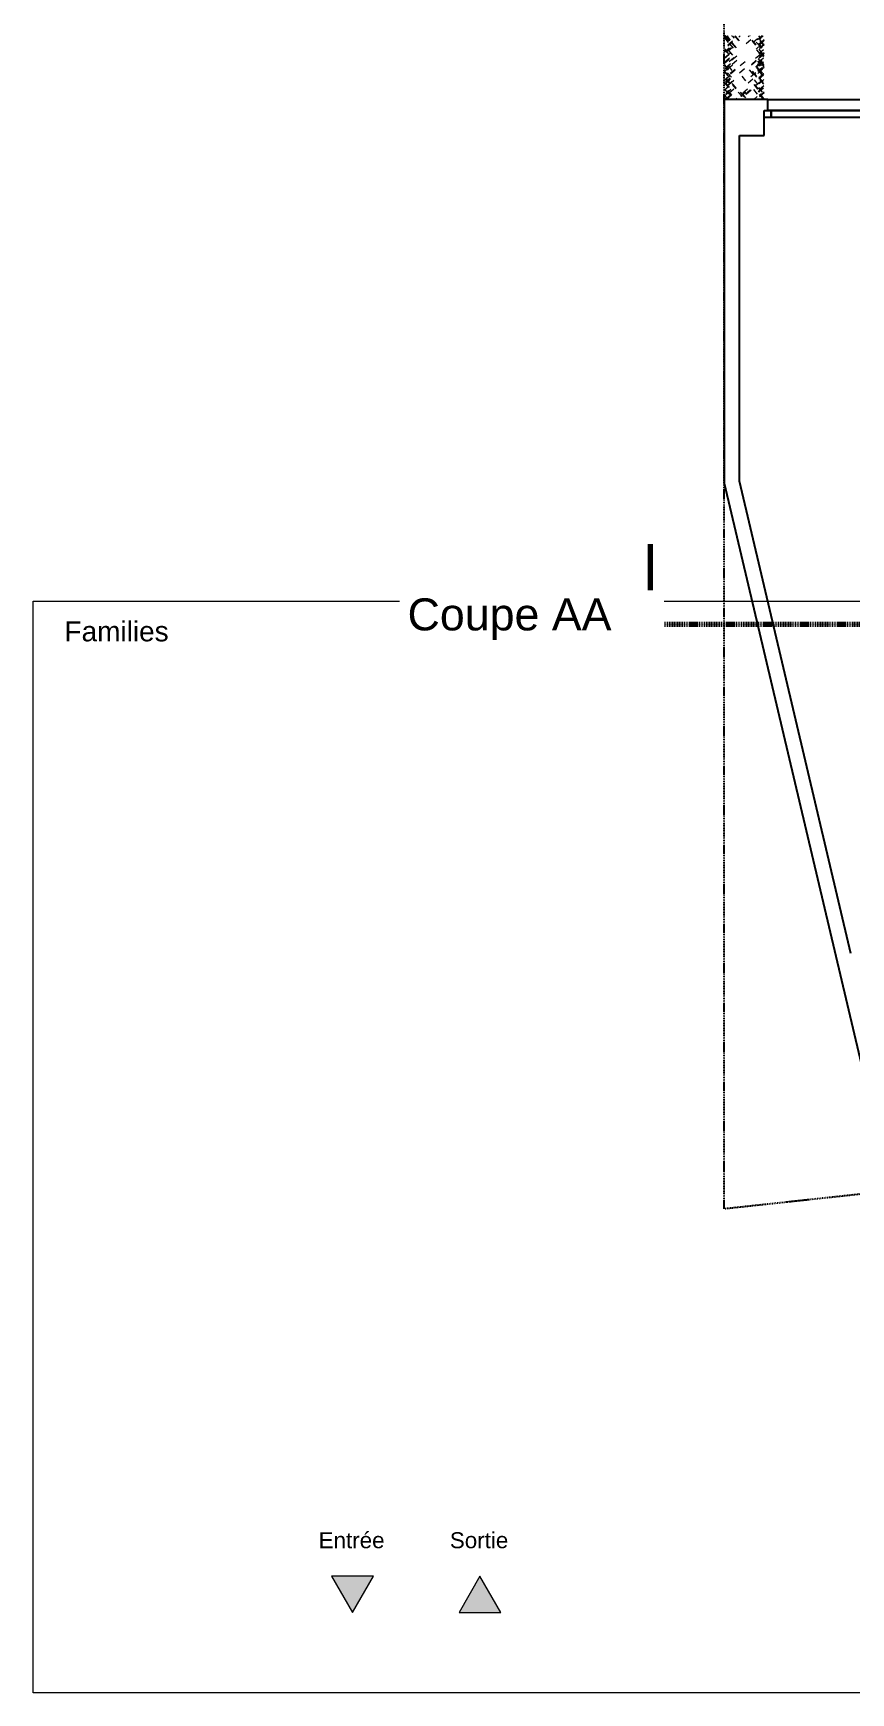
# Model space of a CAD drawing. Header units: millimetres. Extents: x -6389 to 34496, y -2901 to 28906.
# Drawn here: x -6389 to 3819, y -2901 to 17833 of the extents above; entities that cross this region are included whole.
import ezdxf

# ---------------------------------------------------------------- set-up
doc = ezdxf.new("R2010")
doc.units = ezdxf.units.MM
doc.linetypes.add('Dash dot', pattern=[21, 10, -5, 1, -5])
doc.linetypes.add('Double dash', pattern=[55, 20, -5, 10, -5, 10, -5])
for name, color, linetype, lineweight in [('A-ANNO-NOTE', 131, 'Continuous', 9), ('A-DETL-THIN', 151, 'Continuous', 9), ('A-DOOR', 31, 'Continuous', 18), ('A-DOOR-FRAM', 31, 'Continuous', 18), ('A-GENM', 13, 'Continuous', 9), ('A-WALL', 113, 'Continuous', 18), ('C-PROP-LINE', 91, 'Double dash', 25), ('G-ANNO-SYMB', 111, 'Continuous', 9), ('G-ANNO-TEXT', 231, 'Continuous', 9), ('G-IMPT', 8, 'Continuous', 9)]:
    doc.layers.add(name, color=color, linetype=linetype, lineweight=lineweight)
doc.styles.add('Arial', font='arial.ttf', dxfattribs={"height": 250})
doc.styles.add('Arial_1', font='arial.ttf', dxfattribs={"height": 400})
doc.styles.add('Arial_2', font='arial.ttf', dxfattribs={"height": 200})

# ---------------------------------------------------------------- blocks, each defined once
blk = doc.blocks.new('EXT_DOOR_GARAGE - 2490 x 2130-571778-E_0 Copy 1')
at = {"layer": 'A-DOOR', "color": 55, "lineweight": 25}
for p, q in [((-1202.5, -85), (1202.5, -85)), ((1202.5, -225), (-1202.5, -225))]:
    blk.add_line(p, q, dxfattribs=at)
at = {"layer": 'A-DOOR-FRAM', "color": 55, "lineweight": 25}
for p, q in [((-1245, 0), (-1160, 0)), ((-1160, -85), (-1202.5, -85)), ((-1160, 0), (1160, 0)), ((-1160, -85), (-1160, 0)), ((-1160, 0), (-1160, -85)), ((1160, -85), (-1160, -85)), ((1160, 0), (1160, -85)), ((1160, -85), (1160, 0)), ((1160, 0), (1245, 0)), ((1202.5, -85), (1160, -85))]:
    blk.add_line(p, q, dxfattribs=at)
blk = doc.blocks.new('HEDGE - B_Hecke_Plan_C_dwg-399853-E_0 Copy 1')
at = {"layer": 'G-IMPT'}
for p, q in [((1, 488), (42, 440)), ((1, 474), (51, 416)), ((38, 463), (1, 432)), ((38, 417), (89, 358)), ((98, 487), (41, 440)), ((50, 499), (99, 442)), ((60, 499), (112, 440)), ((120, 494), (63, 447)), ((135, 448), (78, 401)), ((155, 473), (98, 426)), ((102, 499), (153, 440)), ((113, 499), (162, 442)), ((114, 459), (166, 399)), ((226, 483), (169, 435)), ((174, 492), (226, 433)), ((234, 456), (177, 409)), ((255, 498), (198, 451)), ((262, 495), (205, 448)), ((213, 499), (263, 441)), ((223, 499), (273, 441)), ((234, 451), (285, 391)), ((235, 490), (287, 430)), ((278, 492), (330, 433)), ((345, 474), (288, 427)), ((357, 495), (300, 448)), ((312, 474), (363, 415)), ((373, 498), (316, 451)), ((374, 466), (317, 419)), ((328, 492), (380, 433)), ((387, 498), (330, 451)), ((335, 453), (387, 394)), ((345, 453), (396, 394)), ((449, 460), (392, 413)), ((396, 497), (448, 437)), ((396, 480), (448, 420)), ((457, 460), (400, 413)), ((462, 460), (405, 413)), ((471, 484), (414, 437)), ((419, 478), (470, 419)), ((484, 469), (427, 422)), ((475, 494), (527, 434)), ((491, 491), (542, 431)), ((584, 490), (527, 442)), ((548, 495), (599, 435)), ((606, 495), (549, 448)), ((609, 424), (552, 377)), ((575, 451), (627, 391)), ((666, 420), (609, 373)), ((667, 430), (610, 383)), ((624, 495), (675, 435)), ((703, 480), (646, 433)), ((649, 484), (700, 424)), ((655, 492), (706, 433)), ((730, 417), (673, 370)), ((703, 499), (755, 440)), ((712, 499), (763, 440)), ((784, 494), (727, 447)), ((789, 488), (732, 441)), ((2, 322), (1, 321)), ((12, 310), (1, 302)), ((51, 333), (102, 273)), ((110, 398), (53, 351)), ((116, 395), (59, 348)), ((306, 401), (357, 341)), ((317, 401), (369, 341)), ((324, 261), (375, 201)), ((414, 252), (466, 192)), ((481, 363), (424, 316)), ((499, 402), (442, 355)), ((516, 408), (459, 360)), ((463, 394), (514, 334)), ((562, 270), (505, 223)), ((542, 358), (593, 298)), ((666, 291), (717, 231)), ((680, 324), (731, 265)), ((681, 335), (732, 276)), ((702, 267), (753, 208)), ((760, 223), (703, 176)), ((706, 267), (757, 208)), ((763, 252), (706, 205)), ((777, 270), (720, 223)), ((760, 413), (793, 375)), ((793, 390), (788, 385)), ((793, 400), (792, 399)), ((792, 227), (793, 226)), ((1, 200), (17, 181)), ((55, 179), (1, 134)), ((31, 129), (1, 104)), ((1, 96), (6, 90)), ((53, 80), (1, 37)), ((10, 49), (1, 42)), ((19, 49), (1, 35)), ((1, 23), (20, 1)), ((1, 14), (10, 4)), ((62, 190), (5, 142)), ((66, 49), (9, 2)), ((67, 68), (10, 20)), ((82, 55), (26, 8)), ((66, 105), (117, 45)), ((78, 105), (130, 45)), ((142, 140), (85, 93)), ((149, 152), (92, 105)), ((156, 116), (99, 69)), ((141, 108), (192, 48)), ((155, 80), (206, 20)), ((155, 63), (206, 4)), ((214, 51), (157, 4)), ((231, 56), (174, 9)), ((241, 106), (184, 59)), ((216, 77), (267, 18)), ((238, 56), (287, -1)), ((253, 156), (305, 97)), ((274, 120), (325, 61)), ((281, 65), (332, 5)), ((296, 62), (348, 2)), ((309, 159), (360, 99)), ((350, 80), (402, 20)), ((414, 51), (357, 4)), ((366, 104), (417, 44)), ((370, 65), (421, 5)), ((428, 54), (371, 6)), ((434, 101), (377, 54)), ((395, 65), (446, 5)), ((420, 136), (471, 76)), ((428, 138), (480, 79)), ((496, 51), (439, 4)), ((502, 51), (445, 4)), ((519, 90), (462, 43)), ((494, 70), (545, 11)), ((503, 68), (555, 8)), ((530, 74), (581, 15)), ((592, 65), (535, 18)), ((539, 80), (591, 20)), ((599, 77), (542, 30)), ((559, 65), (610, 5)), ((560, 119), (612, 59)), ((573, 95), (624, 36)), ((643, 54), (587, 6)), ((646, 66), (589, 19)), ((652, 148), (595, 101)), ((664, 151), (607, 104)), ((628, 63), (680, 4)), ((666, 120), (717, 61)), ((673, 81), (724, 22)), ((730, 59), (673, 12)), ((741, 95), (684, 48)), ((743, 83), (687, 36)), ((698, 66), (749, 6)), ((741, 79), (792, 19)), ((742, 93), (793, 33)), ((793, 45), (756, 15)), ((793, 20), (769, -1)), ((793, 35), (777, 22)), ((784, 158), (793, 147))]:
    blk.add_line(p, q, dxfattribs=at)
blk = doc.blocks.new('HEDGE - HEDGE-399856-E_0 Copy 1')
blk.add_blockref('HEDGE - B_Hecke_Plan_C_dwg-399853-E_0 Copy 1', (0, 0))
blk = doc.blocks.new('Family - ___-602283-E_0 Copy 1')
at = {"layer": 'C-PROP-LINE', "color": 1, "linetype": 'Dash dot'}
for p, q in [((2239, 3144), (2239, 20602)), ((29883, 6135), (2239, 3144))]:
    blk.add_line(p, q, dxfattribs=at)
blk = doc.blocks.new('Coupe - SEC_HOR__HEAD-247405-E_0 Copy 1')
at = {"layer": 'G-ANNO-SYMB', "lineweight": 70}
blk.add_line((0, 0), (0, 10), dxfattribs=at)
blk = doc.blocks.new('ENTRANCE SIGN - FILLED RED-342457-E_0 Copy 1')
at = {"layer": 'A-ANNO-NOTE'}
blk.add_hatch(color=256, dxfattribs=at).paths.add_polyline_path([(2.61, 4.53), (0, 0), (-2.61, 4.53)])
for p, q in [((2.61, 4.53), (-2.61, 4.53)), ((-2.61, 4.53), (0, 0)), ((0, 0), (2.61, 4.53))]:
    blk.add_line(p, q, dxfattribs=at)
blk = doc.blocks.new('EXIT SIGN - FILLED RED-343676-E_0 Copy 1')
at = {"layer": 'A-ANNO-NOTE'}
blk.add_hatch(color=256, dxfattribs=at).paths.add_polyline_path([(-2.61, 0), (0, 4.53), (2.61, 0)])
for p, q in [((0, 4.53), (-2.61, 0)), ((2.61, 0), (0, 4.53)), ((-2.61, 0), (2.61, 0))]:
    blk.add_line(p, q, dxfattribs=at)

msp = doc.modelspace()

# ---------------------------------------------------------------- linework, layer by layer
at = {"layer": 'A-DETL-THIN'}
for p, q in [((-6389, 10737), (7374, 10737)), ((-6389, -2901), (-6389, 10737)), ((7374, -2901), (-6389, -2901))]:
    msp.add_line(p, q, dxfattribs=at)
at = {"layer": 'A-WALL', "color": 55, "lineweight": 25}
for p, q in [((2782, 17006), (2239, 17006)), ((2239, 17006), (2239, 12213)), ((2782, 16866), (2782, 17006)), ((2739, 16556), (2739, 16866)), ((2739, 16866), (2782, 16866)), ((2429, 16556), (2739, 16556)), ((2429, 12236), (2429, 16556)), ((3819, 6336), (2429, 12236)), ((2239, 12213), (4323, 3369))]:
    msp.add_line(p, q, dxfattribs=at)
at = {"layer": 'G-ANNO-SYMB', "linetype": 'Dash dot', "lineweight": 70}
msp.add_line((1317, 10450), (30734, 10450), dxfattribs=at)

# ---------------------------------------------------------------- block references
at = {"layer": 'A-ANNO-NOTE', "xscale": 100, "yscale": 100, "zscale": 100}
for name, p in [('ENTRANCE SIGN - FILLED RED-342457-E_0 Copy 1', (-2402, -1898)), ('EXIT SIGN - FILLED RED-343676-E_0 Copy 1', (-811, -1898))]:
    msp.add_blockref(name, p, dxfattribs=at)
at = {"layer": 'A-DOOR', "color": 135, "rotation": 180}
msp.add_blockref('EXT_DOOR_GARAGE - 2490 x 2130-571778-E_0 Copy 1', (3984, 16781), dxfattribs=at)
at = {"layer": 'A-GENM', "rotation": 270.0000000000001}
msp.add_blockref('HEDGE - HEDGE-399856-E_0 Copy 1', (2239, 17801), dxfattribs=at)
at = {"layer": 'C-PROP-LINE', "color": 1, "linetype": 'Dash dot'}
msp.add_blockref('Family - ___-602283-E_0 Copy 1', (0, 0), dxfattribs=at)
at = {"layer": 'G-ANNO-SYMB', "lineweight": 70, "xscale": 99.99999999999993, "yscale": 99.99999999999993, "zscale": 99.99999999999993}
msp.add_blockref('Coupe - SEC_HOR__HEAD-247405-E_0 Copy 1', (1317, 10450), dxfattribs=at)

# ---------------------------------------------------------------- texts
at = {"layer": 'A-ANNO-NOTE', "char_height": 200, "attachment_point": 1, "style": 'Arial_2'}
for s, insert, width in [('Entrée', (-2825, -895), 1018.14), ('Sortie', (-1187, -895), 905.91)]:
    msp.add_mtext(s, dxfattribs=dict(at, insert=insert, width=width))
at = {"layer": 'G-ANNO-TEXT', "color": 7, "insert": (-5998, 10485), "char_height": 250, "width": 1683.54, "attachment_point": 1, "style": 'Arial', "bg_fill": 3, "box_fill_scale": 1.25, "bg_fill_color": 256, "bg_fill_true_color": 13158600, "bg_fill_transparency": 0}
msp.add_mtext('Families ', dxfattribs=at)

# ---------------------------------------------------------------- next in the draw order: texts
at = {"layer": 'G-ANNO-SYMB', "insert": (-1715, 10772), "char_height": 400, "width": 3102.53, "attachment_point": 1, "style": 'Arial_1', "bg_fill": 3, "box_fill_scale": 1.25, "bg_fill_color": 256, "bg_fill_true_color": 13158600, "bg_fill_transparency": 0}
msp.add_mtext('Coupe AA', dxfattribs=at)

doc.saveas('drawing.dxf')
